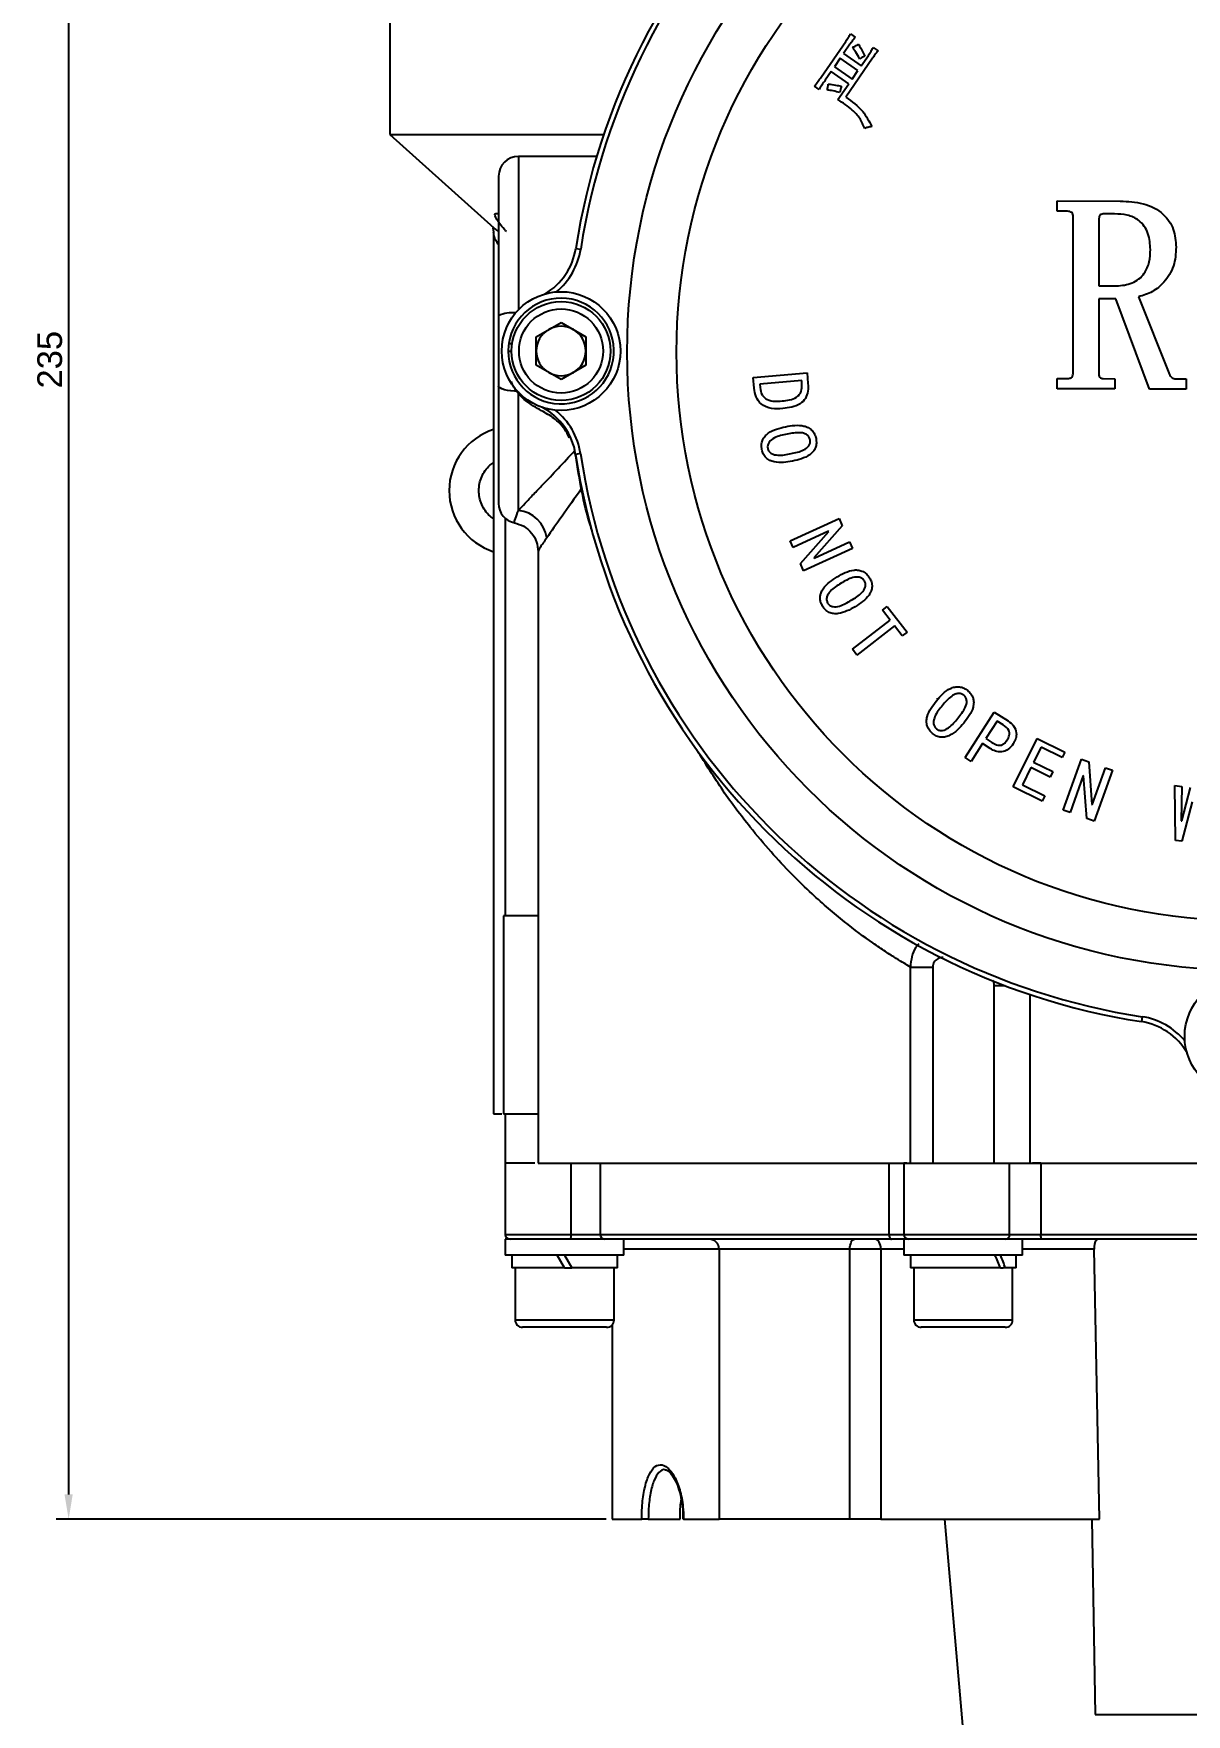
# Model space of a CAD drawing. Header units: millimetres. Extents: x 5231 to 7653, y 7068 to 7959.
# Drawn here: x 5947.2 to 6063.8, y 7476.2 to 7646.2 of the extents above; entities that cross this region are included whole.
import ezdxf

# ---------------------------------------------------------------- set-up
doc = ezdxf.new("R2010")
doc.units = ezdxf.units.MM
doc.layers.add('AM_5', color=3, linetype='Continuous', lineweight=25)
doc.styles.get("Standard").update_dxf_attribs({"font": 'arial.ttf'})
doc.dimstyles.new('ISO-25$0', dxfattribs={"dimtxt": 2.5, "dimasz": 2.5, "dimexe": 1.25, "dimexo": 0.625, "dimtad": 1, "dimtxsty": 'Standard', "dimcen": 2.5, "dimadec": 0, "dimazin": 0, "dimtfac": 1, "dimtmove": 0, "dimatfit": 3, "dimfxl": 0, "dimarcsym": 0})

# ---------------------------------------------------------------- blocks, each defined once
blk = doc.blocks.new('*D36')
at = {"layer": 'AM_5', "color": 0, "linetype": 'ByBlock', "lineweight": -2, "transparency": 16777216}
for p, q in [((5969.77, 7704.18), (5969.77, 7818.11)), ((6188.24, 7634.08), (6188.24, 7818.11)), ((5972.27, 7816.86), (6185.74, 7816.86))]:
    blk.add_line(p, q, dxfattribs=at)
at = {"layer": 'AM_5', "color": 0, "transparency": 16777216}
for points in [[(5972.27, 7817.27), (5972.27, 7816.44), (5969.77, 7816.86)], [(6185.74, 7817.27), (6185.74, 7816.44), (6188.24, 7816.86)]]:
    blk.add_solid(points, dxfattribs=at)
at = {"layer": 'Defpoints', "color": 0, "transparency": 16777216}
for p in [(6188.24, 7816.86), (5969.77, 7703.56), (6188.24, 7633.46)]:
    blk.add_point(p, dxfattribs=at)
at = {"layer": 'AM_5', "color": 0, "transparency": 16777216, "insert": (6079, 7818.76), "char_height": 2.5, "attachment_point": 5}
blk.add_mtext('220', dxfattribs=at)
blk = doc.blocks.new('*D41')
at = {"layer": 'AM_5', "color": 0, "linetype": 'ByBlock', "lineweight": -2, "transparency": 16777216}
for p, q in [((5992.15, 7730.43), (5949.53, 7730.43)), ((5950.78, 7727.93), (5950.78, 7498.46)), ((6005.14, 7495.96), (5949.53, 7495.96))]:
    blk.add_line(p, q, dxfattribs=at)
at = {"layer": 'AM_5', "color": 0, "transparency": 16777216}
for points in [[(5950.36, 7727.93), (5951.19, 7727.93), (5950.78, 7730.43)], [(5950.36, 7498.46), (5951.19, 7498.46), (5950.78, 7495.96)]]:
    blk.add_solid(points, dxfattribs=at)
at = {"layer": 'Defpoints', "color": 0, "transparency": 16777216}
for p in [(5992.78, 7730.43), (5950.78, 7495.96), (6005.76, 7495.96)]:
    blk.add_point(p, dxfattribs=at)
at = {"layer": 'AM_5', "color": 0, "transparency": 16777216, "insert": (5948.88, 7613.19), "char_height": 2.5, "attachment_point": 5, "rotation": 90}
blk.add_mtext('235', dxfattribs=at)

msp = doc.modelspace()

# ---------------------------------------------------------------- linework, layer by layer
at = {"color": 7, "linetype": 'Continuous', "lineweight": 25}
for p, q in [((5983.264, 7668.958), (5983.264, 7635.958)), ((6029.865, 7646.134), (6030.338, 7645.807)), ((6026.875, 7641.752), (6029.382, 7645.379)), ((6029.803, 7645.089), (6029.149, 7644.143)), ((6029.149, 7644.143), (6030.936, 7642.907)), ((6030.936, 7642.907), (6031.663, 7643.959)), ((6032.137, 7644.756), (6032.635, 7644.411)), ((6027.895, 7642.33), (6027.295, 7641.462)), ((6029.682, 7641.095), (6027.895, 7642.33)), ((6028.821, 7643.67), (6028.222, 7642.803)), ((6028.222, 7642.803), (6030.009, 7641.567)), ((6030.608, 7642.434), (6028.821, 7643.67)), ((6032.083, 7643.667), (6029.376, 7639.752)), ((6030.009, 7641.567), (6030.608, 7642.434)), ((6026.685, 7640.526), (6026.213, 7640.853)), ((6028.573, 7639.491), (6029.682, 7641.095)), ((5983.264, 7635.958), (5993.769, 7626.525)), ((5983.264, 7635.958), (6004.893, 7635.958)), ((6004.186, 7633.751), (5996.264, 7633.751)), ((5996.264, 7633.751), (5996.264, 7618.238)), ((6050.764, 7628.198), (6050.765, 7629.24)), ((6050.765, 7629.24), (6057.138, 7629.233)), ((6051.671, 7628.197), (6050.764, 7628.198)), ((6052.364, 7611.897), (6052.382, 7627.579)), ((6054.984, 7627.34), (6054.977, 7620.646)), ((6056.563, 7627.932), (6055.408, 7627.933)), ((5993.691, 7626.537), (5993.764, 7626.074)), ((5993.728, 7626.562), (5993.71, 7626.55)), ((5993.734, 7626.568), (5993.774, 7626.53)), ((5993.764, 7626.074), (5993.764, 7536.958)), ((6002.071, 7624.445), (6002.566, 7624.368)), ((6054.977, 7620.646), (6056.766, 7620.644)), ((6054.975, 7619.344), (6054.967, 7611.874)), ((6056.7, 7619.343), (6054.975, 7619.344)), ((6060.094, 7610.229), (6056.7, 7619.343)), ((6058.985, 7619.547), (6062.043, 7611.862)), ((5998.079, 7615.512), (6000.579, 7616.956)), ((6000.579, 7616.956), (6003.079, 7615.512)), ((5998.079, 7612.625), (5998.079, 7615.512)), ((6003.079, 7615.512), (6003.079, 7612.625)), ((5995.239, 7614.069), (5995.579, 7614.069)), ((5995.292, 7614.819), (5995.636, 7614.819)), ((6000.579, 7611.182), (5998.079, 7612.625)), ((6003.079, 7612.625), (6000.579, 7611.182)), ((6020.003, 7611.399), (6025.461, 7611.871)), ((6025.461, 7611.871), (6025.554, 7610.786)), ((5996.264, 7597.957), (5996.264, 7609.99)), ((6020.097, 7610.314), (6020.003, 7611.399)), ((6024.917, 7611.084), (6020.673, 7610.718)), ((6020.673, 7610.718), (6020.703, 7610.367)), ((6024.948, 7610.733), (6024.917, 7611.084)), ((6050.744, 7610.24), (6050.745, 7611.281)), ((6056.58, 7610.233), (6050.744, 7610.24)), ((6050.745, 7611.281), (6051.652, 7611.28)), ((6055.414, 7611.276), (6056.581, 7611.274)), ((6056.581, 7611.274), (6056.58, 7610.233)), ((6063.815, 7610.225), (6060.094, 7610.229)), ((6062.649, 7611.268), (6063.816, 7611.266)), ((6063.816, 7611.266), (6063.815, 7610.225)), ((6002.071, 7603.474), (6001.961, 7603.859)), ((6002.543, 7603.697), (6002.048, 7603.622)), ((5994.935, 7597.162), (5994.935, 7556.958)), ((6023.738, 7594.866), (6028.692, 7597.128)), ((6029.023, 7596.403), (6026.158, 7593.17)), ((6028.692, 7597.128), (6029.023, 7596.403)), ((6024.043, 7594.199), (6023.738, 7594.866)), ((6027.635, 7595.839), (6024.043, 7594.199)), ((6024.784, 7592.577), (6027.648, 7595.811)), ((6026.171, 7593.14), (6029.764, 7594.78)), ((6027.648, 7595.811), (6027.635, 7595.839)), ((6029.764, 7594.78), (6030.068, 7594.114)), ((5998.264, 7593.802), (5998.264, 7531.958)), ((6030.068, 7594.114), (6025.114, 7591.853)), ((6026.158, 7593.17), (6026.171, 7593.14)), ((6025.114, 7591.853), (6024.784, 7592.577)), ((6033.095, 7587.862), (6033.573, 7588.232)), ((6033.87, 7586.857), (6033.095, 7587.862)), ((6033.573, 7588.232), (6035.57, 7585.642)), ((6030.049, 7583.911), (6033.87, 7586.857)), ((6034.317, 7586.278), (6030.496, 7583.333)), ((6035.092, 7585.273), (6034.317, 7586.278)), ((6035.57, 7585.642), (6035.092, 7585.273)), ((6030.496, 7583.333), (6030.049, 7583.911)), ((6038.724, 7578.8), (6038.572, 7578.934)), ((6041.438, 7572.969), (6044.394, 7577.563)), ((6044.394, 7577.563), (6045.791, 7576.665)), ((6044.684, 7576.655), (6043.542, 7574.881)), ((6045.301, 7576.258), (6044.684, 7576.655)), ((6043.214, 7574.371), (6042.055, 7572.571)), ((6043.994, 7573.87), (6043.214, 7574.371)), ((6043.542, 7574.881), (6044.16, 7574.484)), ((6046.321, 7569.994), (6048.738, 7574.893)), ((6048.738, 7574.893), (6051.516, 7573.521)), ((6042.055, 7572.571), (6041.438, 7572.969)), ((6049.127, 7574.024), (6048.378, 7572.506)), ((6048.378, 7572.506), (6050.326, 7571.544)), ((6051.247, 7572.976), (6049.127, 7574.024)), ((6051.516, 7573.521), (6051.247, 7572.976)), ((6051.363, 7567.653), (6053.203, 7572.804)), ((6053.203, 7572.804), (6053.957, 7572.535)), ((6053.957, 7572.535), (6054.278, 7568.208)), ((6048.109, 7571.961), (6047.247, 7570.214)), ((6050.057, 7570.999), (6048.109, 7571.961)), ((6050.326, 7571.544), (6050.057, 7570.999)), ((6053.391, 7571.141), (6052.056, 7567.405)), ((6053.421, 7571.13), (6053.391, 7571.141)), ((6053.744, 7566.803), (6053.421, 7571.13)), ((6054.309, 7568.197), (6055.644, 7571.933)), ((6056.336, 7571.685), (6054.496, 7566.534)), ((6055.644, 7571.933), (6056.336, 7571.685)), ((6049.242, 7568.552), (6046.321, 7569.994)), ((6047.247, 7570.214), (6049.51, 7569.097)), ((6049.51, 7569.097), (6049.242, 7568.552)), ((6062.66, 7570.127), (6063.355, 7570.047)), ((6062.726, 7564.578), (6062.66, 7570.127)), ((6063.355, 7570.047), (6063.307, 7566.56)), ((6063.37, 7566.553), (6064.24, 7569.945)), ((6052.056, 7567.405), (6051.363, 7567.653)), ((6054.278, 7568.208), (6054.309, 7568.197)), ((6064.393, 7568.486), (6063.358, 7564.505)), ((6054.496, 7566.534), (6053.744, 7566.803)), ((6063.307, 7566.56), (6063.37, 7566.553)), ((6063.358, 7564.505), (6062.726, 7564.578)), ((5998.264, 7556.958), (5994.764, 7556.958)), ((6035.909, 7531.958), (6035.909, 7551.787)), ((6035.909, 7551.787), (6038.169, 7551.787)), ((6038.169, 7551.787), (6038.169, 7531.958)), ((6044.397, 7531.958), (6044.397, 7549.903)), ((6044.397, 7549.903), (6045.49, 7549.903)), ((6047.985, 7549.013), (6047.985, 7531.958)), ((6059.354, 7546.76), (6059.278, 7546.266)), ((5994.764, 7536.958), (5998.264, 7536.958)), ((5994.935, 7536.958), (5994.935, 7531.958)), ((5994.935, 7531.958), (5994.935, 7524.758)), ((5997.913, 7531.958), (5994.935, 7531.958)), ((6001.589, 7524.758), (6001.589, 7531.958)), ((6004.543, 7531.958), (6004.543, 7524.758)), ((6033.758, 7524.758), (6033.758, 7531.958)), ((6035.254, 7531.958), (6035.254, 7524.758)), ((6038.169, 7531.958), (6044.397, 7531.958)), ((6045.934, 7524.758), (6045.934, 7531.958)), ((6049.106, 7531.958), (6048.269, 7531.958)), ((6049.106, 7531.958), (6049.106, 7524.758)), ((5994.935, 7524.758), (6001.589, 7524.758)), ((5994.935, 7524.258), (5994.935, 7522.658)), ((6003.022, 7524.258), (5994.935, 7524.258)), ((6001.589, 7524.758), (6004.543, 7524.758)), ((6004.981, 7524.258), (6003.022, 7524.258)), ((6004.543, 7524.758), (6033.758, 7524.758)), ((6033.999, 7524.258), (6004.981, 7524.258)), ((6006.935, 7522.658), (6006.935, 7524.258)), ((6016.57, 7523.258), (6006.935, 7523.258)), ((6016.57, 7523.258), (6016.57, 7495.958)), ((6029.794, 7523.258), (6016.57, 7523.258)), ((6029.794, 7495.958), (6029.794, 7523.258)), ((6032.929, 7523.258), (6029.794, 7523.258)), ((6032.929, 7523.258), (6032.929, 7495.958)), ((6035.254, 7523.258), (6032.929, 7523.258)), ((6033.758, 7524.758), (6035.254, 7524.758)), ((6035.254, 7524.258), (6033.999, 7524.258)), ((6035.254, 7524.758), (6045.934, 7524.758)), ((6035.254, 7524.258), (6035.254, 7522.658)), ((6046.707, 7524.258), (6035.254, 7524.258)), ((6045.934, 7524.758), (6049.106, 7524.758)), ((6049.245, 7524.258), (6046.707, 7524.258)), ((6047.254, 7522.658), (6047.254, 7524.258)), ((6054.492, 7523.258), (6047.254, 7523.258)), ((6049.106, 7524.758), (6090.422, 7524.758)), ((6090.283, 7524.258), (6049.245, 7524.258)), ((6055.034, 7495.958), (6054.492, 7523.258)), ((6006.935, 7522.658), (5994.935, 7522.658)), ((5995.595, 7522.658), (5995.595, 7521.358)), ((6000.935, 7521.358), (6000.184, 7522.658)), ((6000.935, 7522.658), (6001.686, 7521.358)), ((6006.275, 7521.358), (6006.275, 7522.658)), ((6047.254, 7522.658), (6035.254, 7522.658)), ((6035.914, 7522.658), (6035.914, 7521.358)), ((6046.594, 7521.358), (6046.594, 7522.658)), ((6000.935, 7521.358), (5995.595, 7521.358)), ((5995.935, 7521.358), (5995.935, 7516.108)), ((6000.935, 7521.358), (6001.686, 7521.358)), ((6006.275, 7521.358), (6001.686, 7521.358)), ((6005.935, 7516.108), (6005.935, 7521.358)), ((6045.03, 7521.358), (6035.914, 7521.358)), ((6036.254, 7521.358), (6036.254, 7516.108)), ((6045.03, 7521.358), (6045.28, 7521.358)), ((6045.523, 7521.358), (6045.28, 7521.358)), ((6046.594, 7521.358), (6045.523, 7521.358)), ((6046.254, 7516.108), (6046.254, 7521.358)), ((5995.935, 7516.108), (6005.935, 7516.108)), ((6005.185, 7515.358), (5996.685, 7515.358)), ((6005.764, 7515.632), (6005.764, 7495.958)), ((6036.254, 7516.108), (6046.254, 7516.108)), ((6045.504, 7515.358), (6037.004, 7515.358)), ((6005.764, 7495.958), (6008.737, 7495.958)), ((6009.405, 7495.958), (6008.737, 7495.958)), ((6009.405, 7495.958), (6012.611, 7495.958)), ((6012.979, 7495.958), (6012.923, 7495.958)), ((6012.979, 7495.958), (6016.57, 7495.958)), ((6029.794, 7495.958), (6016.57, 7495.958)), ((6032.929, 7495.958), (6029.794, 7495.958)), ((6032.929, 7495.958), (6055.034, 7495.958)), ((6039.364, 7495.958), (6045.241, 7428.784)), ((6054.258, 7495.958), (6054.602, 7476.223)), ((6054.602, 7476.223), (6084.926, 7476.223))]:
    msp.add_line(p, q, dxfattribs=at)
at = {"color": 7, "linetype": 'Continuous', "lineweight": 25, "flags": 128}
for points in [[(5996.179, 7609.99), (5995.874, 7610), (5995.499, 7610.032), (5995.153, 7610.084), (5994.85, 7610.154), (5994.601, 7610.24), (5994.416, 7610.337), (5994.302, 7610.442), (5994.264, 7610.552)], [(6029.794, 7523.258), (6029.803, 7523.453), (6029.83, 7523.641), (6029.873, 7523.814), (6029.931, 7523.965), (6030.003, 7524.09), (6030.084, 7524.182), (6030.172, 7524.239), (6030.263, 7524.258)], [(6032.929, 7523.258), (6032.918, 7523.453), (6032.885, 7523.641), (6032.832, 7523.814), (6032.76, 7523.965), (6032.673, 7524.09), (6032.573, 7524.182), (6032.465, 7524.239), (6032.353, 7524.258)], [(6033.758, 7524.758), (6033.762, 7524.661), (6033.776, 7524.567), (6033.798, 7524.48), (6033.828, 7524.405), (6033.865, 7524.343), (6033.907, 7524.296), (6033.952, 7524.268), (6033.999, 7524.258)], [(6049.245, 7524.258), (6049.218, 7524.268), (6049.192, 7524.296), (6049.168, 7524.343), (6049.147, 7524.405), (6049.129, 7524.48), (6049.117, 7524.567), (6049.109, 7524.661), (6049.106, 7524.758)]]:
    msp.add_lwpolyline(points, dxfattribs=at)
at = {"color": 7, "linetype": 'Continuous', "lineweight": 25}
for centre, radius in [((6069.764, 7613.958), 62.5), ((6069.764, 7613.958), 57.5), ((6000.579, 7614.069), 6), ((6000.579, 7614.069), 5), ((6000.579, 7614.069), 4.25), ((6069.653, 7544.773), 6)]:
    msp.add_circle(centre, radius, dxfattribs=at)
for centre, radius, start, end in [((6069.764, 7613.958), 68.5, 98.67897, 171.19414), ((6069.764, 7613.958), 68, 98.67897, 171.19414), ((5996.264, 7631.751), 2, 90, 180), ((5995.648, 7625.44), 6.5, 300.61212, 351.19414), ((5995.648, 7625.44), 7, 309.66029, 351.19414), ((6000.579, 7614.069), 5.34, 180, 171.92013), ((5995.656, 7614.628), 3.312, 84.36025, 114.85041), ((6000.579, 7614.069), 2.5, 120, 180), ((6000.579, 7614.069), 2.5, 60, 120), ((6000.579, 7614.069), 2.5, 0, 60), ((6000.579, 7614.069), 5.34, 171.92013, 180), ((6000.579, 7614.069), 2.5, 180, 240), ((6000.579, 7614.069), 2.5, 300, 0), ((6000.579, 7614.069), 2.5, 240, 300), ((5995.623, 7602.641), 6.5, 8.67897, 61.95481), ((5995.623, 7602.641), 7, 8.67897, 51.19518), ((5995.764, 7599.958), 6.5, 107.92021, 252.07979), ((6069.764, 7613.958), 68.5, 188.67897, 261.19414), ((6069.764, 7613.958), 68, 188.67897, 261.19414), ((5996.264, 7598.657), 2, 180, 259.41639), ((5995.908, 7594.727), 3.249, 7.78284, 83.71366), ((6058.282, 7539.842), 6.5, 30.61212, 81.19414), ((6058.282, 7539.842), 7, 39.66029, 81.19414), ((5995.435, 7524.758), 0.5, 180, 270), ((6000.402, 7524.635), 1.193, 341.61151, 5.94028), ((6005.014, 7524.729), 0.472, 176.45326, 265.94788), ((6015.57, 7523.258), 1, 0, 90), ((6035.754, 7524.758), 0.5, 180, 270), ((6045.481, 7524.709), 0.455, 277.92066, 6.17043), ((5996.685, 7516.108), 0.75, 180, 270), ((6005.185, 7516.108), 0.75, 270, 0), ((6037.004, 7516.108), 0.75, 180, 270), ((6045.504, 7516.108), 0.75, 270, 0)]:
    msp.add_arc(centre, radius, start, end, dxfattribs=at)
for centre, start_param, end_param in [((6041.254, 7521.358), 4.5515137, 4.6925341), ((6041.254, 7522.658), 4.4104933, 4.5515137)]:
    msp.add_ellipse(centre, major_axis=(-4.332, 9.13), ratio=0.3419987, start_param=start_param, end_param=end_param, dxfattribs=at)
for points, knots in [([(6029.382, 7645.379), (6029.476, 7645.518), (6029.643, 7645.766), (6029.797, 7646.022), (6029.865, 7646.134)], [0, 0, 0, 0, 0.55998517, 1, 1, 1, 1]), ([(6030.338, 7645.807), (6030.234, 7645.676), (6030.049, 7645.442), (6029.878, 7645.197), (6029.803, 7645.089)], [0, 0, 0, 0, 0.55998233, 1, 1, 1, 1]), ([(6030.063, 7644.792), (6030.183, 7644.84), (6030.398, 7644.925), (6030.588, 7645.053), (6030.672, 7645.11)], [0, 0, 0, 0, 0.5600947, 1, 1, 1, 1]), ([(6030.788, 7643.593), (6030.664, 7643.824), (6030.443, 7644.236), (6030.179, 7644.622), (6030.063, 7644.792)], [0, 0, 0, 0, 0.56002331, 1, 1, 1, 1]), ([(6030.672, 7645.11), (6030.741, 7644.97), (6030.855, 7644.741), (6031.028, 7644.429), (6031.172, 7644.164), (6031.262, 7643.984), (6031.307, 7643.894)], [0, 0, 0, 0, 0.3399647, 0.5599825, 0.7799972, 1, 1, 1, 1]), ([(6031.307, 7643.894), (6031.206, 7643.845), (6031.025, 7643.758), (6030.86, 7643.644), (6030.788, 7643.593)], [0, 0, 0, 0, 0.5597588, 1, 1, 1, 1]), ([(6031.663, 7643.959), (6031.754, 7644.106), (6031.916, 7644.369), (6032.069, 7644.638), (6032.137, 7644.756)], [0, 0, 0, 0, 0.5600049, 1, 1, 1, 1]), ([(6032.635, 7644.411), (6032.527, 7644.276), (6032.335, 7644.034), (6032.16, 7643.779), (6032.083, 7643.667)], [0, 0, 0, 0, 0.5599127, 1, 1, 1, 1]), ([(6026.213, 7640.853), (6026.34, 7641.018), (6026.566, 7641.314), (6026.78, 7641.618), (6026.875, 7641.752)], [0, 0, 0, 0, 0.5599904, 1, 1, 1, 1]), ([(6027.295, 7641.462), (6027.178, 7641.29), (6026.97, 7640.981), (6026.772, 7640.665), (6026.685, 7640.526)], [0, 0, 0, 0, 0.5599939, 1, 1, 1, 1]), ([(6027.526, 7640.448), (6027.537, 7640.562), (6027.556, 7640.766), (6027.586, 7640.969), (6027.598, 7641.058)], [0, 0, 0, 0, 0.5599761, 1, 1, 1, 1]), ([(6028.789, 7640.197), (6028.557, 7640.262), (6028.142, 7640.377), (6027.714, 7640.426), (6027.526, 7640.448)], [0, 0, 0, 0, 0.5599048, 1, 1, 1, 1]), ([(6027.598, 7641.058), (6027.848, 7641.027), (6028.292, 7640.971), (6028.731, 7640.881), (6028.924, 7640.841)], [0, 0, 0, 0, 0.5600374, 1, 1, 1, 1]), ([(6028.924, 7640.841), (6028.892, 7640.722), (6028.835, 7640.51), (6028.803, 7640.293), (6028.789, 7640.197)], [0, 0, 0, 0, 0.5601524, 1, 1, 1, 1]), ([(6031.289, 7636.565), (6031.139, 7636.917), (6030.838, 7637.62), (6029.895, 7638.629), (6029.075, 7639.164), (6028.573, 7639.491)], [0, 0, 0, 0, 0.2800029, 0.5596281, 1, 1, 1, 1]), ([(6029.376, 7639.752), (6029.995, 7639.302), (6031.1, 7638.499), (6031.732, 7637.294), (6032.009, 7636.765)], [0, 0, 0, 0, 0.5605856, 1, 1, 1, 1]), ([(6032.009, 7636.765), (6031.87, 7636.746), (6031.62, 7636.711), (6031.39, 7636.609), (6031.289, 7636.565)], [0, 0, 0, 0, 0.5607327, 1, 1, 1, 1]), ([(5994.264, 7631.708), (5994.264, 7631.697), (5994.264, 7631.671), (5994.264, 7631.011), (5994.264, 7629.797), (5994.264, 7628.021), (5994.264, 7625.787), (5994.264, 7623.218), (5994.264, 7620.477), (5994.264, 7618.565), (5994.264, 7617.633)], [0, 0, 0, 0, 0.0933392, 0.2204792, 0.3521561, 0.4862245, 0.6202929, 0.7519698, 0.8791099, 1, 1, 1, 1]), ([(6057.138, 7629.233), (6057.916, 7629.193), (6059.468, 7629.115), (6061.48, 7628.123), (6062.657, 7626.407), (6062.745, 7625.18), (6062.789, 7624.566)], [0, 0, 0, 0, 0.2810392, 0.5602761, 0.7796325, 1, 1, 1, 1]), ([(5995.065, 7626.138), (5994.993, 7626.215), (5994.506, 7626.737), (5994.017, 7627.424), (5993.759, 7628.022), (5994.135, 7627.968), (5994.277, 7627.947)], [0, 0, 0, 0, 0.0621952, 0.4222236, 0.7811657, 1, 1, 1, 1]), ([(6052.382, 7627.579), (6052.379, 7627.647), (6052.375, 7627.785), (6052.311, 7627.987), (6052.081, 7628.201), (6051.84, 7628.199), (6051.671, 7628.197)], [0, 0, 0, 0, 0.1859236, 0.3761413, 0.5613875, 1, 1, 1, 1]), ([(6055.408, 7627.933), (6055.338, 7627.925), (6055.232, 7627.914), (6055.114, 7627.834), (6054.982, 7627.668), (6054.983, 7627.485), (6054.984, 7627.34)], [0, 0, 0, 0, 0.2501997, 0.3760768, 0.5013562, 1, 1, 1, 1]), ([(6060.186, 7624.337), (6060.152, 7624.885), (6060.084, 7625.976), (6059.181, 7627.317), (6057.849, 7627.874), (6056.992, 7627.913), (6056.563, 7627.932)], [0, 0, 0, 0, 0.2805488, 0.5587988, 0.7789009, 1, 1, 1, 1]), ([(5994.264, 7624.81), (5994.159, 7624.955), (5993.943, 7625.252), (5993.793, 7625.673), (5993.773, 7625.949), (5993.764, 7626.074)], [0, 0, 0, 0, 0.3421383, 0.7020457, 1, 1, 1, 1]), ([(5993.774, 7626.53), (5993.81, 7626.494), (5993.942, 7626.364), (5994.129, 7626.233), (5994.264, 7626.138)], [0, 0, 0, 0, 0.2724192, 1, 1, 1, 1]), ([(6056.766, 7620.644), (6057.301, 7620.697), (6058.369, 7620.803), (6059.612, 7621.775), (6060.126, 7623.079), (6060.166, 7623.917), (6060.186, 7624.337)], [0, 0, 0, 0, 0.279886, 0.5587107, 0.7788981, 1, 1, 1, 1]), ([(6062.789, 7624.566), (6062.748, 7623.921), (6062.666, 7622.635), (6061.689, 7621.086), (6060.438, 7619.983), (6059.469, 7619.692), (6058.985, 7619.547)], [0, 0, 0, 0, 0.2803628, 0.5596047, 0.780272, 1, 1, 1, 1]), ([(5994.264, 7617.633), (5994.264, 7617.038), (5994.264, 7615.851), (5994.264, 7614.218), (5994.264, 7612.8), (5994.264, 7611.716), (5994.264, 7610.936), (5994.264, 7610.552)], [0, 0, 0, 0, 0.25100625, 0.50011387, 0.66505376, 0.83519405, 1, 1, 1, 1]), ([(6051.652, 7611.28), (6051.768, 7611.284), (6051.931, 7611.291), (6052.132, 7611.346), (6052.278, 7611.447), (6052.358, 7611.654), (6052.362, 7611.816), (6052.364, 7611.897)], [0, 0, 0, 0, 0.3138295, 0.4373465, 0.5603309, 0.7793924, 1, 1, 1, 1]), ([(6054.967, 7611.874), (6054.969, 7611.794), (6054.973, 7611.636), (6055.035, 7611.406), (6055.226, 7611.295), (6055.351, 7611.282), (6055.414, 7611.276)], [0, 0, 0, 0, 0.28095, 0.5593913, 0.7788725, 1, 1, 1, 1]), ([(6062.043, 7611.862), (6062.116, 7611.71), (6062.216, 7611.498), (6062.449, 7611.292), (6062.582, 7611.276), (6062.649, 7611.268)], [0, 0, 0, 0, 0.56098724, 0.77949167, 1, 1, 1, 1]), ([(5994.264, 7610.552), (5994.264, 7609.655), (5994.264, 7607.813), (5994.264, 7605.266), (5994.264, 7602.959), (5994.264, 7601.048), (5994.264, 7599.66), (5994.264, 7598.807), (5994.264, 7598.711), (5994.264, 7598.664)], [0, 0, 0, 0, 0.1338375, 0.2745942, 0.4203737, 0.5688008, 0.7172279, 0.8630074, 1, 1, 1, 1]), ([(5998.6, 7608.029), (5998.061, 7608.334), (5996.981, 7608.945), (5995.954, 7610.034), (5995.632, 7610.792), (5995.553, 7610.979)], [0, 0, 0, 0, 0.4298027, 0.8596054, 1, 1, 1, 1]), ([(6023.008, 7608.251), (6022.626, 7608.231), (6021.868, 7608.192), (6020.826, 7608.59), (6020.24, 7609.424), (6020.145, 7610.017), (6020.097, 7610.314)], [0, 0, 0, 0, 0.2813033, 0.5596079, 0.7794179, 1, 1, 1, 1]), ([(6020.703, 7610.367), (6020.746, 7610.116), (6020.81, 7609.739), (6021.129, 7609.339), (6021.558, 7609.068), (6022.194, 7608.974), (6022.693, 7609.002), (6022.943, 7609.017)], [0, 0, 0, 0, 0.24915758, 0.37420894, 0.4992119, 0.74914733, 1, 1, 1, 1]), ([(6022.943, 7609.017), (6023.193, 7609.046), (6023.692, 7609.104), (6024.307, 7609.308), (6024.69, 7609.645), (6024.95, 7610.091), (6024.949, 7610.476), (6024.948, 7610.733)], [0, 0, 0, 0, 0.2508687, 0.5007925, 0.6258298, 0.7509165, 1, 1, 1, 1]), ([(6025.554, 7610.786), (6025.564, 7610.527), (6025.583, 7610.012), (6025.346, 7609.251), (6024.743, 7608.657), (6023.913, 7608.36), (6023.31, 7608.287), (6023.008, 7608.251)], [0, 0, 0, 0, 0.1870714, 0.373421, 0.5592053, 0.7792806, 1, 1, 1, 1]), ([(6001.431, 7605.304), (6001.271, 7605.608), (6000.878, 7606.352), (5999.911, 7607.316), (5999.037, 7607.791), (5998.6, 7608.029)], [0, 0, 0, 0, 0.2566224, 0.6283112, 1, 1, 1, 1]), ([(6023.288, 7606.418), (6023.595, 7606.471), (6024.208, 7606.576), (6025.001, 7606.559), (6025.592, 7606.341), (6025.97, 7606.057), (6026.247, 7605.669), (6026.328, 7605.366), (6026.368, 7605.215)], [0, 0, 0, 0, 0.2504267, 0.5002199, 0.6252041, 0.7501088, 0.8749784, 1, 1, 1, 1]), ([(6020.886, 7604.105), (6020.865, 7604.261), (6020.823, 7604.573), (6020.931, 7605.042), (6021.178, 7605.449), (6021.644, 7605.878), (6022.372, 7606.205), (6022.982, 7606.347), (6023.288, 7606.418)], [0, 0, 0, 0, 0.1249839, 0.2498353, 0.3747725, 0.4997691, 0.7495708, 1, 1, 1, 1]), ([(6023.439, 7605.666), (6022.995, 7605.577), (6022.331, 7605.445), (6021.674, 7604.976), (6021.457, 7604.566), (6021.473, 7604.339), (6021.481, 7604.226)], [0, 0, 0, 0, 0.5017643, 0.750114, 0.8752496, 1, 1, 1, 1]), ([(6025.773, 7605.094), (6025.738, 7605.2), (6025.667, 7605.414), (6025.402, 7605.634), (6025.099, 7605.781), (6024.428, 7605.851), (6023.879, 7605.748), (6023.439, 7605.666)], [0, 0, 0, 0, 0.1245193, 0.2493215, 0.3743205, 0.4995197, 1, 1, 1, 1]), ([(6023.839, 7603.693), (6024.275, 7603.779), (6024.927, 7603.908), (6025.587, 7604.354), (6025.798, 7604.76), (6025.781, 7604.982), (6025.773, 7605.094)], [0, 0, 0, 0, 0.5019702, 0.750189, 0.8752089, 1, 1, 1, 1]), ([(6026.368, 7605.215), (6026.389, 7605.06), (6026.432, 7604.752), (6026.328, 7604.288), (6026.085, 7603.884), (6025.619, 7603.466), (6024.897, 7603.149), (6024.293, 7603.01), (6023.991, 7602.941)], [0, 0, 0, 0, 0.12501219, 0.24983519, 0.37471981, 0.49969313, 0.74955744, 1, 1, 1, 1]), ([(5996.264, 7597.957), (5996.484, 7598.193), (5996.926, 7598.67), (5997.772, 7599.557), (5998.874, 7600.708), (6000.274, 7602.17), (6001.404, 7603.396), (6001.971, 7604.011)], [0, 0, 0, 0, 0.1642747, 0.3306088, 0.5005886, 0.7492981, 1, 1, 1, 1]), ([(6003.71, 7595.915), (6003.655, 7596.083), (6002.855, 7598.535), (6002.449, 7601.092), (6002.071, 7603.474)], [0, 0, 0, 0, 0.0682507, 1, 1, 1, 1]), ([(6023.991, 7602.941), (6023.683, 7602.888), (6023.069, 7602.781), (6022.276, 7602.79), (6021.678, 7602.99), (6021.292, 7603.265), (6021.008, 7603.651), (6020.927, 7603.954), (6020.886, 7604.105)], [0, 0, 0, 0, 0.25043568, 0.50028421, 0.62528584, 0.75018577, 0.87500874, 1, 1, 1, 1]), ([(6021.481, 7604.226), (6021.518, 7604.12), (6021.592, 7603.906), (6021.953, 7603.619), (6022.742, 7603.469), (6023.399, 7603.603), (6023.839, 7603.693)], [0, 0, 0, 0, 0.12466374, 0.24970776, 0.4982423, 1, 1, 1, 1]), ([(5992.264, 7599.958), (5992.278, 7600.198), (5992.306, 7600.678), (5992.535, 7601.367), (5992.889, 7601.994), (5993.306, 7602.489), (5993.633, 7602.719), (5993.764, 7602.811)], [0, 0, 0, 0, 0.2142285, 0.4285367, 0.6427279, 0.8570752, 1, 1, 1, 1]), ([(5993.764, 7597.105), (5993.633, 7597.197), (5993.306, 7597.427), (5992.889, 7597.922), (5992.533, 7598.551), (5992.306, 7599.242), (5992.278, 7599.721), (5992.264, 7599.958)], [0, 0, 0, 0, 0.1429248, 0.3571278, 0.5714869, 0.7880224, 1, 1, 1, 1]), ([(6002.664, 7600.18), (6001.964, 7599.193), (6000.566, 7597.219), (5999.607, 7595.851), (5999.128, 7595.167)], [0, 0, 0, 0, 0.5000836, 1, 1, 1, 1]), ([(5995.906, 7596.744), (5995.888, 7596.735), (5995.83, 7596.706), (5995.934, 7597.053), (5996.153, 7597.652), (5996.264, 7597.957)], [0, 0, 0, 0, 0.17669405, 0.58126999, 1, 1, 1, 1]), ([(5995.881, 7596.694), (5996.198, 7596.599), (5996.849, 7596.405), (5997.639, 7595.703), (5998.168, 7594.795), (5998.233, 7594.126), (5998.264, 7593.802)], [0, 0, 0, 0, 0.2449926, 0.5021458, 0.7581525, 1, 1, 1, 1]), ([(5999.128, 7595.167), (5998.881, 7594.819), (5998.387, 7594.123), (5998.305, 7593.909), (5998.264, 7593.802)], [0, 0, 0, 0, 0.4992034, 1, 1, 1, 1]), ([(6027.025, 7588.273), (6026.953, 7588.412), (6026.809, 7588.69), (6026.757, 7589.164), (6026.85, 7589.628), (6027.144, 7590.184), (6027.716, 7590.732), (6028.24, 7591.068), (6028.502, 7591.237)], [0, 0, 0, 0, 0.1250157, 0.2498203, 0.3747496, 0.4997423, 0.7495563, 1, 1, 1, 1]), ([(6028.502, 7591.237), (6028.772, 7591.389), (6029.31, 7591.692), (6030.058, 7591.941), (6030.683, 7591.932), (6031.132, 7591.793), (6031.52, 7591.521), (6031.697, 7591.265), (6031.785, 7591.137)], [0, 0, 0, 0, 0.2504377, 0.5002206, 0.6251887, 0.7501104, 0.8749711, 1, 1, 1, 1]), ([(6031.269, 7590.826), (6031.2, 7590.913), (6031.062, 7591.089), (6030.637, 7591.253), (6029.845, 7591.162), (6029.276, 7590.815), (6028.895, 7590.584)], [0, 0, 0, 0, 0.1248508, 0.2499927, 0.4981746, 1, 1, 1, 1]), ([(6028.895, 7590.584), (6028.509, 7590.353), (6027.932, 7590.008), (6027.472, 7589.349), (6027.408, 7588.893), (6027.497, 7588.686), (6027.542, 7588.583)], [0, 0, 0, 0, 0.5017326, 0.7501549, 0.8752958, 1, 1, 1, 1]), ([(6029.926, 7588.87), (6030.306, 7589.096), (6030.873, 7589.433), (6031.342, 7590.071), (6031.402, 7590.521), (6031.313, 7590.724), (6031.269, 7590.826)], [0, 0, 0, 0, 0.5019239, 0.7502061, 0.8751968, 1, 1, 1, 1]), ([(6031.785, 7591.137), (6031.857, 7591), (6032, 7590.726), (6032.057, 7590.257), (6031.964, 7589.798), (6031.668, 7589.251), (6031.097, 7588.714), (6030.578, 7588.383), (6030.319, 7588.217)], [0, 0, 0, 0, 0.1250213, 0.2498442, 0.3747353, 0.4997168, 0.7495516, 1, 1, 1, 1]), ([(6030.319, 7588.217), (6030.049, 7588.064), (6029.51, 7587.759), (6028.764, 7587.504), (6028.138, 7587.493), (6027.685, 7587.622), (6027.291, 7587.888), (6027.114, 7588.145), (6027.025, 7588.273)], [0, 0, 0, 0, 0.25044873, 0.50032744, 0.62533116, 0.7502023, 0.8750078, 1, 1, 1, 1]), ([(6027.542, 7588.583), (6027.612, 7588.496), (6027.752, 7588.321), (6028.186, 7588.171), (6028.974, 7588.294), (6029.545, 7588.639), (6029.926, 7588.87)], [0, 0, 0, 0, 0.1246535, 0.2496686, 0.4982318, 1, 1, 1, 1]), ([(6038.554, 7578.717), (6038.76, 7578.953), (6039.17, 7579.424), (6039.797, 7579.914), (6040.395, 7580.119), (6040.87, 7580.138), (6041.331, 7580.01), (6041.586, 7579.826), (6041.714, 7579.734)], [0, 0, 0, 0, 0.25044622, 0.50025383, 0.62521436, 0.75013504, 0.87496217, 1, 1, 1, 1]), ([(6041.327, 7579.263), (6041.231, 7579.324), (6041.04, 7579.445), (6040.695, 7579.448), (6040.367, 7579.37), (6039.8, 7579), (6039.439, 7578.571), (6039.149, 7578.228)], [0, 0, 0, 0, 0.1245291, 0.249269, 0.3742396, 0.4994601, 1, 1, 1, 1]), ([(6040.712, 7576.946), (6040.997, 7577.29), (6041.422, 7577.804), (6041.651, 7578.57), (6041.557, 7579.019), (6041.403, 7579.182), (6041.327, 7579.263)], [0, 0, 0, 0, 0.5019045, 0.7502119, 0.8752237, 1, 1, 1, 1]), ([(6041.714, 7579.734), (6041.828, 7579.628), (6042.057, 7579.415), (6042.271, 7578.989), (6042.337, 7578.52), (6042.239, 7577.9), (6041.879, 7577.196), (6041.498, 7576.704), (6041.307, 7576.459)], [0, 0, 0, 0, 0.1250199, 0.2498381, 0.3747539, 0.4997325, 0.7495505, 1, 1, 1, 1]), ([(6038.153, 7575.395), (6038.038, 7575.503), (6037.806, 7575.718), (6037.595, 7576.152), (6037.528, 7576.625), (6037.618, 7577.254), (6037.976, 7577.971), (6038.361, 7578.468), (6038.554, 7578.717)], [0, 0, 0, 0, 0.12503267, 0.24987363, 0.37479336, 0.49975941, 0.74956446, 1, 1, 1, 1]), ([(6039.149, 7578.228), (6038.86, 7577.877), (6038.428, 7577.353), (6038.214, 7576.572), (6038.306, 7576.116), (6038.462, 7575.949), (6038.539, 7575.866)], [0, 0, 0, 0, 0.50172926, 0.75009621, 0.87522151, 1, 1, 1, 1]), ([(6041.307, 7576.459), (6041.101, 7576.222), (6040.691, 7575.75), (6040.069, 7575.254), (6039.477, 7575.032), (6039.002, 7574.999), (6038.537, 7575.119), (6038.281, 7575.303), (6038.153, 7575.395)], [0, 0, 0, 0, 0.2504538, 0.5003217, 0.625314, 0.750212, 0.875003, 1, 1, 1, 1]), ([(6038.539, 7575.866), (6038.636, 7575.807), (6038.828, 7575.688), (6039.292, 7575.693), (6040, 7576.076), (6040.427, 7576.598), (6040.712, 7576.946)], [0, 0, 0, 0, 0.1246713, 0.2496997, 0.4981808, 1, 1, 1, 1]), ([(6045.698, 7574.749), (6045.787, 7574.896), (6045.963, 7575.186), (6045.902, 7575.841), (6045.53, 7576.099), (6045.301, 7576.258)], [0, 0, 0, 0, 0.2824219, 0.5592789, 1, 1, 1, 1]), ([(6045.791, 7576.665), (6045.994, 7576.513), (6046.398, 7576.21), (6046.667, 7575.527), (6046.608, 7574.869), (6046.414, 7574.523), (6046.317, 7574.35)], [0, 0, 0, 0, 0.2804232, 0.5591036, 0.7791827, 1, 1, 1, 1]), ([(6046.317, 7574.35), (6046.163, 7574.149), (6045.856, 7573.747), (6045.164, 7573.495), (6044.51, 7573.578), (6044.166, 7573.773), (6043.994, 7573.87)], [0, 0, 0, 0, 0.28017699, 0.55894163, 0.77909378, 1, 1, 1, 1]), ([(6044.16, 7574.484), (6044.306, 7574.398), (6044.595, 7574.228), (6045.097, 7574.161), (6045.47, 7574.423), (6045.622, 7574.64), (6045.698, 7574.749)], [0, 0, 0, 0, 0.281389, 0.5593941, 0.7788242, 1, 1, 1, 1]), ([(6035.909, 7551.787), (6035.502, 7552.026), (6034.89, 7552.385), (6033.414, 7553.326), (6031.735, 7554.461), (6029.748, 7555.932), (6027.631, 7557.683), (6025.841, 7559.279), (6023.877, 7561.186), (6021.768, 7563.444), (6019.413, 7566.242), (6016.852, 7569.652), (6015.19, 7572.332), (6014.335, 7573.711)], [0, 0, 0, 0, 0.1248129, 0.1874818, 0.250109, 0.3723959, 0.4352234, 0.4994982, 0.5792596, 0.6624477, 0.7494402, 0.8710938, 1, 1, 1, 1]), ([(6036.753, 7554.135), (6036.657, 7554.02), (6036.335, 7553.638), (6036.011, 7552.829), (6035.943, 7552.135), (6035.909, 7551.787)], [0, 0, 0, 0, 0.1765505, 0.5878968, 1, 1, 1, 1]), ([(6039.226, 7552.748), (6039.213, 7552.749), (6039.114, 7552.761), (6038.929, 7552.728), (6038.687, 7552.641), (6038.473, 7552.492), (6038.304, 7552.292), (6038.191, 7552.051), (6038.177, 7551.875), (6038.169, 7551.787)], [0, 0, 0, 0, 0.0256809, 0.18924, 0.3504059, 0.5130686, 0.6755446, 0.8373437, 1, 1, 1, 1]), ([(6044.397, 7549.903), (6044.39, 7550.005), (6044.375, 7550.2), (6044.281, 7550.37), (6044.236, 7550.45)], [0, 0, 0, 0, 0.5223572, 1, 1, 1, 1]), ([(5993.764, 7536.958), (5993.8, 7536.958), (5993.851, 7536.958), (5994.425, 7536.958), (5994.589, 7536.958)], [0, 0, 0, 0, 0.7139995, 1, 1, 1, 1]), ([(5997.914, 7531.958), (5997.575, 7531.958), (5996.885, 7531.958), (5996.052, 7531.958), (5995.419, 7531.958), (5995.012, 7531.958), (5994.961, 7531.958), (5994.935, 7531.958)], [0, 0, 0, 0, 0.1943415, 0.3957561, 0.5971707, 0.7985854, 1, 1, 1, 1]), ([(6035.559, 7531.958), (6035.552, 7531.958), (6035.268, 7531.958), (6035.261, 7531.958), (6035.254, 7531.958)], [0, 0, 0, 0, 0.0265715, 1, 1, 1, 1]), ([(6054.865, 7524.258), (6054.811, 7524.245), (6054.71, 7524.22), (6054.591, 7524.02), (6054.516, 7523.733), (6054.491, 7523.454), (6054.492, 7523.299), (6054.492, 7523.258)], [0, 0, 0, 0, 0.2644495, 0.4961852, 0.7292667, 0.9281565, 1, 1, 1, 1]), ([(6008.737, 7495.958), (6008.744, 7496.355), (6008.764, 7497.367), (6008.963, 7498.904), (6009.361, 7500.314), (6009.926, 7501.236), (6010.613, 7501.563), (6011.353, 7501.26), (6012.057, 7500.362), (6012.618, 7498.969), (6012.933, 7497.415), (6012.966, 7496.378), (6012.979, 7495.958)], [0, 0, 0, 0, 0.0688351, 0.1754485, 0.2825754, 0.3902689, 0.4981128, 0.6055778, 0.7128637, 0.8201302, 0.9273182, 1, 1, 1, 1]), ([(6011.098, 7500.953), (6011.094, 7500.955), (6010.871, 7501.049), (6010.461, 7500.714), (6009.954, 7499.928), (6009.604, 7498.632), (6009.429, 7497.239), (6009.412, 7496.319), (6009.405, 7495.958)], [0, 0, 0, 0, 0.003731, 0.2186196, 0.4335854, 0.6479722, 0.8618072, 1, 1, 1, 1]), ([(6011.105, 7500.952), (6011.171, 7500.945), (6011.303, 7500.931), (6011.673, 7500.629), (6012.07, 7500.047), (6012.441, 7499.197), (6012.726, 7498.138), (6012.9, 7497.03), (6012.907, 7496.283), (6012.91, 7495.957)], [0, 0, 0, 0, 0.1399081, 0.2783218, 0.4251724, 0.5755172, 0.7268761, 0.8807698, 1, 1, 1, 1]), ([(6012.611, 7495.958), (6012.615, 7496.535), (6012.621, 7497.218), (6012.727, 7497.79), (6012.744, 7497.879)], [0, 0, 0, 0, 0.8451548, 1, 1, 1, 1])]:
    msp.add_open_spline(points, degree=3, knots=knots, dxfattribs=at)
for points in [[(5994.764, 7556.958), (5994.764, 7556.921), (5994.764, 7556.847), (5994.764, 7556.252), (5994.764, 7555.328), (5994.764, 7554.075), (5994.764, 7552.55), (5994.764, 7550.81), (5994.764, 7548.922), (5994.764, 7547.613), (5994.764, 7546.958)], [(5994.764, 7546.958), (5994.764, 7546.304), (5994.764, 7544.995), (5994.764, 7543.107), (5994.764, 7541.367), (5994.764, 7539.842), (5994.764, 7538.589), (5994.764, 7537.665), (5994.764, 7537.07), (5994.764, 7536.995), (5994.764, 7536.958)], [(5998.264, 7531.958), (5998.326, 7531.958), (5998.451, 7531.958), (5999.447, 7531.958), (6001, 7531.958), (6003.116, 7531.958), (6005.707, 7531.958), (6008.691, 7531.958), (6011.964, 7531.958), (6015.418, 7531.958), (6018.933, 7531.958), (6022.392, 7531.958), (6025.678, 7531.958), (6028.678, 7531.958), (6031.295, 7531.958), (6033.425, 7531.958), (6035.053, 7531.958), (6035.624, 7531.958), (6035.909, 7531.958)], [(6035.909, 7531.958), (6035.988, 7531.958), (6036.145, 7531.958), (6036.667, 7531.958), (6037.347, 7531.958), (6037.895, 7531.958), (6038.169, 7531.958)], [(6044.397, 7531.958), (6044.784, 7531.958), (6045.558, 7531.958), (6046.667, 7531.958), (6047.566, 7531.958), (6047.845, 7531.958), (6047.985, 7531.958)], [(6047.985, 7531.958), (6048.352, 7531.958), (6049.086, 7531.958), (6050.903, 7531.958), (6053.189, 7531.958), (6055.934, 7531.958), (6059.05, 7531.958), (6062.456, 7531.958), (6066.06, 7531.958), (6069.764, 7531.958), (6073.468, 7531.958), (6077.072, 7531.958), (6080.478, 7531.958), (6083.594, 7531.958), (6086.339, 7531.958), (6088.625, 7531.958), (6090.442, 7531.958), (6091.176, 7531.958), (6091.543, 7531.958)]]:
    msp.add_open_spline(points, degree=3, dxfattribs=at)

# ---------------------------------------------------------------- dimensions: what is measured, and where the dimension line sits
at = {"layer": 'AM_5'}
dim = msp.add_linear_dim(base=(6188.243, 7816.857), p1=(5969.765, 7703.558), p2=(6188.243, 7633.458), text='220', dimstyle='ISO-25$0', override={"dimpost": '', "dimfxl": 1.25, "dimarcsym": 1}, dxfattribs=at)
dim.commit()
dim.dimension.update_dxf_attribs({"geometry": '*D36', "text_midpoint": (6079.004, 7818.758)})
dim = msp.add_linear_dim(base=(5950.778, 7495.958), p1=(5992.779, 7730.429), p2=(6005.764, 7495.958), angle=90, text='235', dimstyle='ISO-25$0', override={"dimpost": '', "dimfxl": 1.25, "dimarcsym": 1}, dxfattribs=at)
dim.commit()
dim.dimension.update_dxf_attribs({"geometry": '*D41', "text_midpoint": (5948.875, 7613.194)})

doc.saveas('drawing.dxf')
